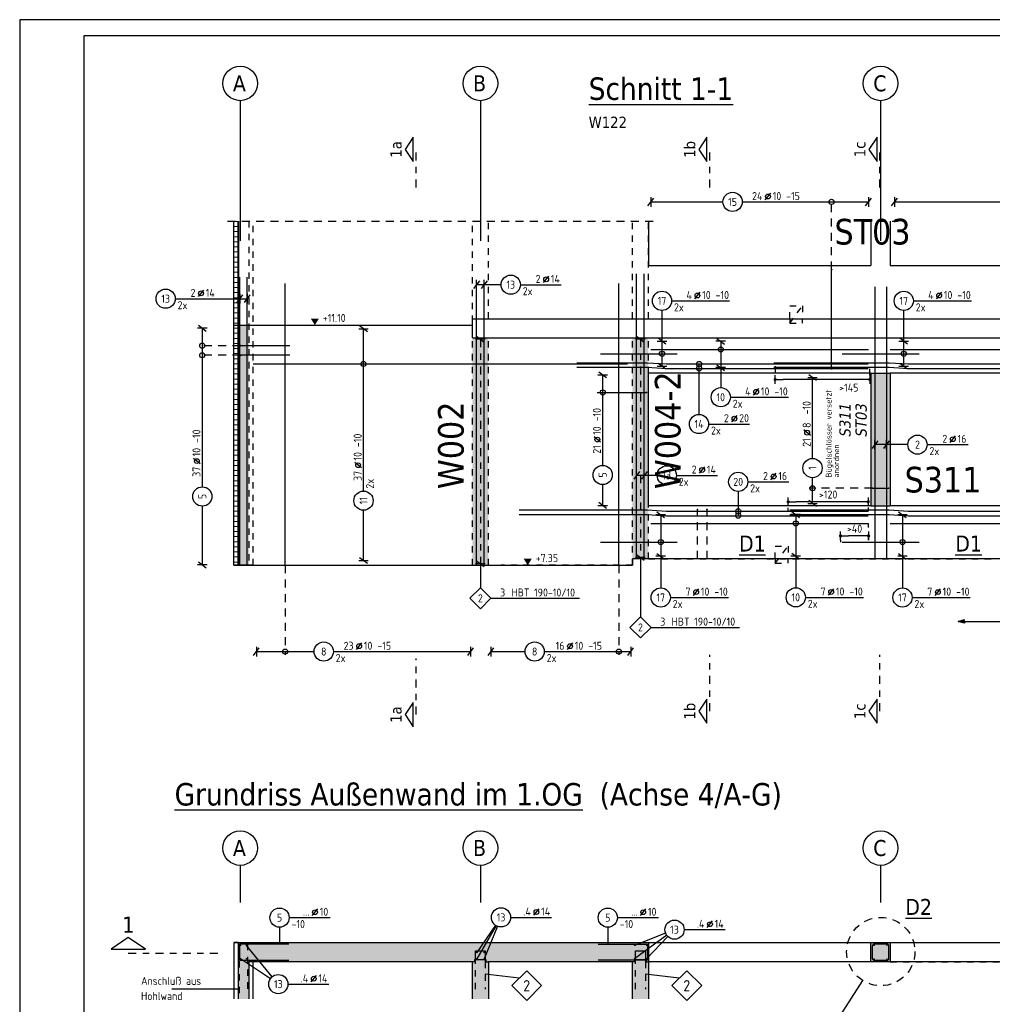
# Model space of a CAD drawing. Extents: x 40 to 135.7, y -30.7 to 14.6.
# Drawn here: x 39.96 to 55.17, y -4.72 to 10.69 of the extents above; entities that cross this region are included whole.
import ezdxf
from ezdxf.enums import TextEntityAlignment as Align

# ---------------------------------------------------------------- set-up
doc = ezdxf.new("R2010")
doc.units = 0
doc.header["$LTSCALE"] = 0.5
for name, pattern in [('AUSGEZOGEN', [1000.01, 1000, 0.01]), ('DASHDOTSMALL', [1.05, 0.5, -0.25, 0.05, -0.25]), ('DOT', [0.175, 0.05, -0.125]), ('HIDDEN', [0.375, 0.25, -0.125]), ('HIDDEN2', [0.187, 0.125, -0.062]), ('HIDDEN4', [0.12, 0.02, -0.1]), ('PUNKT', [0.175, 0.05, -0.125]), ('STRICHPUNKT2', [0.55, 0.25, -0.125, 0.05, -0.125]), ('VERDECKT', [0.375, 0.25, -0.125])]:
    doc.linetypes.add(name, pattern=pattern)
for name, color, linetype in [('ACHSEN', 7, 'Continuous'), ('AFU', 7, 'Continuous'), ('BETON', 7, 'Continuous'), ('Brüstung EG', 7, 'Continuous'), ('DETAIL', 7, 'Continuous'), ('DRUEBER', 7, 'Continuous'), ('EG', 7, 'Continuous'), ('grau_dunkel', 7, 'Continuous'), ('grau_mittel', 7, 'Continuous'), ('HBT', 7, 'Continuous'), ('HILFE', 7, 'Continuous'), ('koten', 7, 'Continuous'), ('MASSE', 7, 'Continuous'), ('OBJEKT', 7, 'Continuous'), ('RAHMEN', 7, 'Continuous'), ('RND', 7, 'Continuous'), ('SCHNITTE', 7, 'Continuous'), ('SFP_Achsen', 7, 'Continuous'), ('TEXT', 7, 'Continuous')]:
    doc.layers.add(name, color=color, linetype=linetype)
doc.layers.add('NOPLOT', color=7, linetype='Continuous', plot=False)
doc.layers.add('zila_01_rb_02_stb-fertig_05_schraff', color=144, linetype='Continuous', lineweight=9)
doc.styles.add('helv', font='tahoma.ttf')
doc.styles.add('txt', font='isocp.shx')
doc.linetypes.add('AFU_50K', pattern='A,0.15,["/",Standard,S=0.2,R=0,X=-0.01,Y=-0.1],0.07,["/",Standard,S=0.2,R=0,X=-0.01,Y=-0.1],0.15', length=0.37)
doc.linetypes.add('AFU_50L', pattern='A,0.75,["/",Standard,S=0.2,R=0,X=-0.01,Y=-0.1],0.07,["/",Standard,S=0.2,R=0,X=-0.01,Y=-0.1],0.75', length=1.57)
doc.linetypes.add('AFU_50S', pattern='A,0,-0.15,["/",Standard,S=0.2,R=0,X=-0.01,Y=-0.1],0,-0.07,["/",Standard,S=0.2,R=0,X=-0.01,Y=-0.1],-0.15', length=0.37)
doc.dimstyles.new('DOT_I', dxfattribs={"dimscale": 0.5, "dimtxt": 0.25, "dimasz": 0.25, "dimexe": 0.1, "dimexo": 0.3, "dimgap": 0.1, "dimtad": 1, "dimdec": 3, "dimzin": 3, "dimtxsty": 'txt', "dimblk": 'DOT', "dimblk1": 'DOT', "dimblk2": 'DOT', "dimsah": 1, "dimcen": 0.1, "dimse1": 1, "dimse2": 1, "dimazin": 0, "dimtfac": 1, "dimtdec": 4, "dimtix": 1, "dimtmove": 2, "dimatfit": 3, "dimfxl": 0, "dimtvp": 1, "dimtolj": 1, "dimtzin": 0, "dimarcsym": 0})

# ---------------------------------------------------------------- blocks, each defined once
blk = doc.blocks.new('OKRD_O')
at = {"color": 0, "linetype": 'ByBlock'}
blk.add_solid([(-0.125, 0.202), (0.125, 0.202), (0, 0)], dxfattribs=at)
at = {"color": 0, "linetype": 'ByBlock', "style": 'txt'}
blk.add_attdef('OKRD', (0.25, 0.1), '', height=0.25, dxfattribs=at)
blk = doc.blocks.new('lei_gre')
at = {"layer": 'RND', "color": 7, "linetype": 'Continuous'}
for p, q in [((-0.09, -0.12), (0.09, 0.12)), ((0, 0.15), (0, -0.15))]:
    blk.add_line(p, q, dxfattribs=at)
blk = doc.blocks.new('RND_LEI')
at = {"layer": 'RND', "color": 7, "linetype": 'Continuous'}
blk.add_line((1.022, 0.066), (1.19, 0.27), dxfattribs=at)
for centre, radius in [((0, 0), 0.3), ((1.106, 0.168), 0.075)]:
    blk.add_circle(centre, radius, dxfattribs=at)
at = {"layer": 'RND', "color": 7, "linetype": 'Continuous', "style": 'txt'}
blk.add_attdef('POSL', text='', height=0.25, dxfattribs=at).set_placement((0, 0), align=Align.MIDDLE)
blk.add_attdef('ANZ', text='', height=0.25, dxfattribs=at).set_placement((0.931, 0.057), align=Align.RIGHT)
for tag, p in [('DUM', (1.253, 0.057)), ('ABSTD', (1.674, 0.057)), ('POSTXT', (0.374, -0.327))]:
    blk.add_attdef(tag, p, '', height=0.25, dxfattribs=at)
blk = doc.blocks.new('SCHN-1')
at = {"layer": 'SCHNITTE', "color": 5, "linetype": 'Continuous'}
blk.add_lwpolyline([(0.54, 0.125), (0, 0.485), (-0.54, 0.125)], close=True, dxfattribs=at)
at = {"layer": 'SCHNITTE', "color": 6, "linetype": 'Continuous', "style": 'helv'}
blk.add_attdef('SCHN-1', text='', height=0.5, dxfattribs=at).set_placement((0, 0.635), align=Align.CENTER)
blk = doc.blocks.new('DOT')
at = {"layer": 'MASSE', "color": 7, "linetype": 'Continuous'}
for p, q in [((0, 0), (-1, 0)), ((0, 0.54), (0, -0.54))]:
    blk.add_line(p, q, dxfattribs=at)
at = {"layer": 'MASSE', "color": 7, "linetype": 'Continuous', "const_width": 0.2}
blk.add_lwpolyline([(-0.1, 0, 1), (0.1, 0, 1)], format="xyb", close=True, dxfattribs=at)
blk = doc.blocks.new('*D31')
at = {"layer": 'DEFPOINTS', "color": 0, "linetype": 'AUSGEZOGEN', "transparency": 16777216}
for p in [(52.773, 2.627), (52.773, 2.627), (53.211, 2.627)]:
    blk.add_point(p, dxfattribs=at)
at = {"layer": 'MASSE', "color": 0, "linetype": 'AUSGEZOGEN', "lineweight": -2, "transparency": 16777216}
blk.add_line((53.086, 2.627), (52.898, 2.627), dxfattribs=at)
at = {"layer": 'MASSE', "color": 0, "linetype": 'AUSGEZOGEN', "lineweight": -2, "transparency": 16777216, "xscale": 0.125, "yscale": 0.125, "zscale": 0.125, "rotation": 180}
blk.add_blockref('DOT', (52.773, 2.627), dxfattribs=at)
at = {"layer": 'MASSE', "color": 0, "linetype": 'AUSGEZOGEN', "lineweight": -2, "transparency": 16777216, "xscale": 0.125, "yscale": 0.125, "zscale": 0.125}
blk.add_blockref('DOT', (53.211, 2.627), dxfattribs=at)
at = {"layer": 'MASSE', "color": 0, "linetype": 'AUSGEZOGEN', "transparency": 16777216, "insert": (52.992, 2.74), "char_height": 0.125, "attachment_point": 5, "style": 'txt'}
blk.add_mtext('\\A1;>40', dxfattribs=at)
blk = doc.blocks.new('HBT_LEI')
at = {"layer": 'HBT', "color": 7, "linetype": 'Continuous'}
blk.add_lwpolyline([(-0.33, 0), (0, 0.33), (0.33, 0), (0, -0.33)], close=True, dxfattribs=at)
at = {"layer": 'HBT', "color": 7, "linetype": 'Continuous', "style": 'txt'}
blk.add_attdef('POSH', text='', height=0.25, dxfattribs=at).set_placement((0, -0.126), align=Align.CENTER)
blk.add_attdef('STKH', text='', height=0.25, dxfattribs=at).set_placement((0.776, 0.055), align=Align.RIGHT)
at = {"layer": 'HBT', "style": 'txt'}
for tag, p in [('ARTH', (0.973, 0.055)), ('TEXTH', (0.415, -0.309))]:
    blk.add_attdef(tag, p, '', height=0.25, dxfattribs=at)
blk = doc.blocks.new('*D39')
at = {"layer": 'DEFPOINTS', "color": 0, "linetype": 'AUSGEZOGEN', "transparency": 16777216}
for p in [(51.955, 3.161), (51.955, 3.161), (53.205, 3.165)]:
    blk.add_point(p, dxfattribs=at)
at = {"layer": 'MASSE', "color": 0, "linetype": 'AUSGEZOGEN', "lineweight": -2, "transparency": 16777216}
blk.add_line((53.08, 3.161), (52.08, 3.161), dxfattribs=at)
at = {"layer": 'MASSE', "color": 0, "linetype": 'AUSGEZOGEN', "lineweight": -2, "transparency": 16777216, "xscale": 0.125, "yscale": 0.125, "zscale": 0.125, "rotation": 180}
blk.add_blockref('DOT', (51.955, 3.161), dxfattribs=at)
at = {"layer": 'MASSE', "color": 0, "linetype": 'AUSGEZOGEN', "lineweight": -2, "transparency": 16777216, "xscale": 0.125, "yscale": 0.125, "zscale": 0.125}
blk.add_blockref('DOT', (53.205, 3.161), dxfattribs=at)
at = {"layer": 'MASSE', "color": 0, "linetype": 'AUSGEZOGEN', "transparency": 16777216, "insert": (52.58, 3.274), "char_height": 0.125, "attachment_point": 5, "style": 'txt'}
blk.add_mtext('\\A1;>120', dxfattribs=at)
blk = doc.blocks.new('*D41')
at = {"layer": 'DEFPOINTS', "color": 0, "linetype": 'AUSGEZOGEN', "transparency": 16777216}
for p in [(51.751, 5.07), (51.751, 5.07), (53.232, 5.07)]:
    blk.add_point(p, dxfattribs=at)
at = {"layer": 'MASSE', "color": 0, "linetype": 'AUSGEZOGEN', "lineweight": -2, "transparency": 16777216}
blk.add_line((53.107, 5.07), (51.876, 5.07), dxfattribs=at)
at = {"layer": 'MASSE', "color": 0, "linetype": 'AUSGEZOGEN', "lineweight": -2, "transparency": 16777216, "xscale": 0.125, "yscale": 0.125, "zscale": 0.125, "rotation": 180}
blk.add_blockref('DOT', (51.751, 5.07), dxfattribs=at)
at = {"layer": 'MASSE', "color": 0, "linetype": 'AUSGEZOGEN', "lineweight": -2, "transparency": 16777216, "xscale": 0.125, "yscale": 0.125, "zscale": 0.125}
blk.add_blockref('DOT', (53.232, 5.07), dxfattribs=at)
at = {"layer": 'MASSE', "color": 0, "linetype": 'AUSGEZOGEN', "transparency": 16777216, "insert": (52.902, 4.944), "char_height": 0.125, "attachment_point": 5, "style": 'txt'}
blk.add_mtext('\\A1;>145', dxfattribs=at)
blk = doc.blocks.new('SCHN-2')
at = {"layer": 'SCHNITTE', "color": 6, "linetype": 'Continuous'}
blk.add_lwpolyline([(0.378, 0.088), (0, 0.34), (-0.378, 0.088)], close=True, dxfattribs=at)
at = {"layer": 'SCHNITTE', "color": 1, "linetype": 'DASHDOTSMALL', "style": 'helv'}
blk.add_attdef('SCHN-2', text='', height=0.35, dxfattribs=at).set_placement((0, 0.45), align=Align.CENTER)
blk = doc.blocks.new('Pfeillinie')
at = {"layer": 'TEXT', "linetype": 'Continuous'}
blk.add_hatch(color=7, dxfattribs=at).paths.add_polyline_path([(0, 0), (-0.8, 0.2), (-0.8, 0), (-0.8, -0.2)])
at = {"layer": 'TEXT', "color": 7, "linetype": 'Continuous'}
for p, q in [((-0.8, 0), (-0.8, 0.2)), ((-0.8, 0.2), (0, 0)), ((-0.8, 0), (-0.8, -0.2)), ((-0.8, -0.2), (0, 0))]:
    blk.add_line(p, q, dxfattribs=at)
blk = doc.blocks.new('A1-35-0')
at = {"layer": 'RAHMEN'}
for p, q in [((118.9, 59.4), (0, 59.4)), ((0, 59.4), (0, 0))]:
    blk.add_line(p, q, dxfattribs=at)
at = {"layer": 'RAHMEN', "color": 5}
for p, q in [((118.4, 58.9), (2, 58.9)), ((2, 58.9), (2, 0.5))]:
    blk.add_line(p, q, dxfattribs=at)

msp = doc.modelspace()

# ---------------------------------------------------------------- hatches: boundary and pattern name
at = {"layer": 'EG', "linetype": 'AUSGEZOGEN'}
h = msp.add_hatch(dxfattribs=at)
h.set_pattern_fill('DOTS', scale=0.8, double=1)
h.set_pattern_definition([(0, (-35.286567, 336.182984), (0.025, 0.05), [0, -0.05])])
h.paths.add_polyline_path([(53.5484, -4.0236), (53.5484, -3.7236), (53.2484, -3.7236), (53.2484, -4.0236)])
h.paths.add_polyline_path([(60.7484, -3.7236), (60.7484, -4.0236), (61.0484, -4.0236), (61.0484, -3.7236)])
h.paths.add_polyline_path([(68.5484, -4.0236), (68.5484, -3.7236), (68.2484, -3.7236), (68.2484, -4.0236)])
h.paths.add_polyline_path([(43.3734, -4.6035), (43.5334, -4.6035), (43.5334, -4.0236), (47.0234, -4.0236), (47.0234, -4.6035), (47.2734, -4.6035), (47.2734, -4.0236), (49.5234, -4.0236), (49.5234, -4.6035), (49.7734, -4.6035), (49.7734, -3.7236), (43.3734, -3.7236)])
h.paths.add_polyline_path([(81.9984, -4.6035), (82.2984, -4.6035), (82.2984, -3.7236), (75.7734, -3.7236), (75.7734, -4.6035), (76.0234, -4.6035), (76.0234, -4.0236), (78.2734, -4.0236), (78.2734, -4.6035), (78.5234, -4.6035), (78.5234, -4.0236), (81.9984, -4.0236)])
at = {"layer": 'grau_dunkel'}
msp.add_hatch(color=21, dxfattribs=at).paths.add_polyline_path([(53.2484, 3.0994), (53.5484, 3.0994), (53.5484, 5.1694), (53.2484, 5.1694)])
at = {"layer": 'grau_mittel'}
msp.add_hatch(color=61, dxfattribs=at).paths.add_polyline_path([(43.5334, 5.9194), (43.3734, 5.9194), (43.3734, 2.1694), (43.5334, 2.1694)])
at = {"layer": 'zila_01_rb_02_stb-fertig_05_schraff', "linetype": 'AUSGEZOGEN'}
h = msp.add_hatch(dxfattribs=at)
h.set_pattern_fill('ANSI37', color=102, scale=0.025, angle=-45)
h.set_pattern_definition([(0, (15.498175, 421.63729), (2e-17, 0.079375), []), (90, (15.498175, 421.63729), (-0.079375, 3e-17), [])])
h.paths.add_polyline_path([(43.3734, 7.5439), (43.2984, 7.5439), (43.2984, 2.1694), (43.3734, 2.1694)])

# ---------------------------------------------------------------- linework, layer by layer
at = {"layer": 'ACHSEN', "color": 140, "linetype": 'AUSGEZOGEN'}
for p, q in [((43.3984, 9.4248), (43.3984, 7.238)), ((47.1484, 9.4248), (47.1484, 7.238)), ((53.3984, 9.4248), (53.3984, 7.238)), ((43.3984, -2.5174), (43.3984, -3.0993)), ((47.1484, -2.5174), (47.1484, -3.0993)), ((53.3984, -2.5174), (53.3984, -3.0993))]:
    msp.add_line(p, q, dxfattribs=at)
at = {"layer": 'AFU', "color": 8, "linetype": 'AFU_50L'}
for p, q in [((47.0234, 6.0194), (78.5234, 6.0194)), ((43.2984, 5.9194), (47.0234, 5.9194)), ((47.0234, 5.7194), (78.5234, 5.7194)), ((43.2984, 2.1694), (49.5234, 2.1694)), ((76.0234, 2.2694), (49.5234, 2.2694)), ((49.5234, 2.2694), (49.5234, 2.1694))]:
    msp.add_line(p, q, dxfattribs=at)
at = {"layer": 'AFU', "color": 8, "linetype": 'AFU_50K'}
for p, q in [((47.0234, 5.7194), (47.0234, 6.0194)), ((53.2484, 5.1694), (53.5484, 5.1694)), ((53.2484, 3.0994), (53.5484, 3.0994))]:
    msp.add_line(p, q, dxfattribs=at)
at = {"layer": 'AFU', "color": 8, "linetype": 'AFU_50S'}
msp.add_line((43.5984, 2.1694), (43.2984, 2.1694), dxfattribs=at)
at = {"layer": 'BETON', "color": 6, "linetype": 'AUSGEZOGEN'}
for p, q in [((43.2984, 2.1694), (43.2984, 7.5439)), ((49.7734, 7.5439), (49.7734, 6.8494)), ((53.2484, 7.5439), (53.2484, 6.8494)), ((53.5484, 7.5439), (53.5484, 6.8494)), ((49.7734, 6.8494), (53.2484, 6.8494)), ((53.5484, 6.8494), (60.7484, 6.8494)), ((49.7734, 3.0994), (49.7734, 5.1694)), ((53.2484, 5.1694), (49.7734, 5.1694)), ((53.2484, 5.1694), (53.2484, 3.0994)), ((53.5484, 5.1694), (53.5484, 3.0994)), ((60.7484, 5.1694), (53.5484, 5.1694)), ((53.2484, 3.0994), (49.7734, 3.0994)), ((60.7484, 3.0994), (53.5484, 3.0994))]:
    msp.add_line(p, q, dxfattribs=at)
at = {"layer": 'BETON', "color": 6, "linetype": 'AUSGEZOGEN', "lineweight": -2}
for points in [[(43.2984, -3.7236), (49.7734, -3.7236), (49.7734, -4.6035)], [(43.3734, -3.7236), (43.2984, -3.7236), (43.2984, -4.6035)], [(43.3734, -4.6035), (43.3734, -3.7236)], [(47.0234, -4.6035), (47.0234, -4.0236), (43.5334, -4.0236), (43.5334, -4.6035)], [(43.5984, -4.6035), (43.5984, -4.0236)], [(49.5234, -4.6035), (49.5234, -4.0236), (47.2734, -4.0236), (47.2734, -4.6035)]]:
    msp.add_lwpolyline(points, dxfattribs=at)
msp.add_lwpolyline([(53.2484, -3.7236), (53.5484, -3.7236), (53.5484, -4.0236), (53.2484, -4.0236)], close=True, dxfattribs=at)
at = {"layer": 'Brüstung EG', "color": 102, "linetype": 'DOT'}
for p, q in [((49.7734, -3.7236), (53.2484, -3.7236)), ((53.5484, -3.7236), (60.7484, -3.7236)), ((53.2484, -4.0236), (49.7734, -4.0236)), ((53.5484, -4.0236), (60.7484, -4.0236))]:
    msp.add_line(p, q, dxfattribs=at)
at = {"layer": 'DETAIL', "color": 102, "linetype": 'VERDECKT'}
msp.add_circle((53.4018, -3.8643), 0.5334, dxfattribs=at)
at = {"layer": 'DRUEBER', "color": 7, "linetype": 'PUNKT'}
for p, q in [((43.5334, 7.5439), (43.5334, 2.1694)), ((43.5984, 2.1694), (43.5984, 7.5439)), ((47.0234, 2.1694), (47.0234, 7.5439)), ((47.2734, 6.0194), (47.2734, 7.5439)), ((49.5234, 6.0194), (49.5234, 7.5439)), ((49.7734, 6.0194), (49.7734, 7.5439)), ((47.2734, 2.1694), (47.2734, 5.7194)), ((49.5234, 2.1694), (49.5234, 5.7194)), ((49.7734, 5.1694), (49.7734, 5.7194)), ((49.7734, 2.2694), (49.7734, 3.0994)), ((49.7734, 2.2694), (51.4234, 2.2694)), ((51.6234, 2.2694), (55.1734, 2.2694))]:
    msp.add_line(p, q, dxfattribs=at)
at = {"layer": 'DRUEBER', "color": 7, "linetype": 'DOT'}
for p, q in [((51.9784, 6.0194), (51.9784, 6.2194)), ((51.9784, 6.2194), (52.1784, 6.2194)), ((51.9784, 5.9494), (52.1784, 6.2194)), ((52.1784, 6.2194), (52.1784, 6.0194)), ((51.9784, 6.0194), (51.9784, 5.9494)), ((52.1784, 5.9494), (52.1784, 6.0194)), ((51.9784, 5.9494), (52.1784, 5.9494)), ((51.7534, 2.2694), (51.7534, 2.4694)), ((51.7534, 2.4694), (51.9534, 2.4694)), ((51.7534, 2.1994), (51.9534, 2.4694)), ((51.9534, 2.4694), (51.9534, 2.2694)), ((49.5234, 2.1694), (47.4734, 2.1694)), ((51.7534, 2.2694), (51.7534, 2.1994)), ((51.7534, 2.1994), (51.9534, 2.1994)), ((51.9534, 2.1994), (51.9534, 2.2694))]:
    msp.add_line(p, q, dxfattribs=at)
at = {"layer": 'DRUEBER', "color": 7, "linetype": 'PUNKT', "lineweight": -2}
for points in [[(43.3734, -3.7236), (43.2984, -3.7236), (43.2984, -4.6035)], [(43.3734, -3.7236), (49.7734, -3.7236), (49.7734, -4.6035)], [(43.3734, -4.6035), (43.3734, -3.7236)], [(47.0234, -4.6035), (47.0234, -4.0236), (43.5334, -4.0236), (43.5334, -4.6035)], [(43.5984, -4.6035), (43.5984, -4.0236)], [(49.5234, -4.6035), (49.5234, -4.0236), (47.2734, -4.0236), (47.2734, -4.6035)]]:
    msp.add_lwpolyline(points, dxfattribs=at)
msp.add_lwpolyline([(53.2484, -3.7236), (53.5484, -3.7236), (53.5484, -4.0236), (53.2484, -4.0236)], close=True, dxfattribs=at)
at = {"layer": 'grau_mittel', "color": 61, "linetype": 'AUSGEZOGEN'}
for points in [[(47.2734, 5.7194), (47.0234, 5.7194), (47.2734, 2.1694), (47.0234, 2.1694)], [(49.7734, 2.2694), (49.5234, 2.2694), (49.7734, 5.7194), (49.5234, 5.7194)], [(49.7734, -3.7236), (43.3734, -3.7236), (49.7734, -4.0236), (43.3734, -4.0236)], [(53.2484, -3.7236), (53.5484, -3.7236), (53.2484, -4.0236), (53.5484, -4.0236)]]:
    msp.add_solid(points, dxfattribs=at)
at = {"layer": 'HBT', "color": 6, "linetype": 'STRICHPUNKT2'}
for p, q in [((49.6484, 5.7009), (49.6484, 2.2915)), ((47.1484, 5.7005), (47.1484, 2.1925))]:
    msp.add_line(p, q, dxfattribs=at)
at = {"layer": 'HBT', "color": 7, "linetype": 'AUSGEZOGEN'}
for p, q in [((47.1484, 2.1925), (47.1484, 1.8039)), ((49.6484, 2.2915), (49.6484, 1.3484)), ((47.3134, 1.6539), (48.6951, 1.6539)), ((49.8134, 1.1984), (51.1951, 1.1984))]:
    msp.add_line(p, q, dxfattribs=at)
at = {"layer": 'HBT', "color": 102, "linetype": 'AUSGEZOGEN'}
for p, q in [((47.0554, -4.0236), (47.0234, -4.0236)), ((47.2414, -4.0236), (47.2734, -4.0236)), ((49.5554, -4.0236), (49.5234, -4.0236)), ((49.7414, -4.0236), (49.7734, -4.0236))]:
    msp.add_line(p, q, dxfattribs=at)
for points in [[(47.2414, -4.0236), (47.2414, -3.9936), (47.0554, -3.9936), (47.0554, -4.0236)], [(49.7414, -4.0236), (49.7414, -3.9936), (49.5554, -3.9936), (49.5554, -4.0236)]]:
    msp.add_lwpolyline(points, dxfattribs=at)
at = {"layer": 'HBT', "color": 1, "linetype": 'AUSGEZOGEN'}
for points in [[(47.0714, -3.9936), (47.0714, -3.8536), (47.2254, -3.8536), (47.2254, -3.9936)], [(49.5714, -3.9936), (49.5714, -3.8536), (49.7254, -3.8536), (49.7254, -3.9936)]]:
    msp.add_lwpolyline(points, dxfattribs=at)
at = {"layer": 'HBT', "color": 1, "linetype": 'HIDDEN2'}
for points in [[(47.0714, -4.4536), (47.0714, -4.0236), (47.0714, -3.9936)], [(47.2254, -3.9936), (47.2254, -4.0236), (47.2254, -4.4536)], [(49.5714, -4.4536), (49.5714, -4.0236), (49.5714, -3.9936)], [(49.7254, -3.9936), (49.7254, -4.0236), (49.7254, -4.4536)]]:
    msp.add_lwpolyline(points, dxfattribs=at)
at = {"layer": 'HBT', "color": 1, "linetype": 'Continuous'}
for points in [[(47.6386, -4.3964), (47.8719, -4.1631), (48.1053, -4.3964), (47.8719, -4.6298)], [(50.1386, -4.3964), (50.3719, -4.1631), (50.6053, -4.3964), (50.3719, -4.6298)]]:
    msp.add_lwpolyline(points, close=True, dxfattribs=at)
at = {"layer": 'HILFE', "color": 102, "linetype": 'HIDDEN'}
for p, q in [((43.1984, 7.5439), (49.8734, 7.5439)), ((53.1311, 7.5439), (53.6674, 7.5439))]:
    msp.add_line(p, q, dxfattribs=at)
at = {"layer": 'HILFE', "color": 102, "linetype": 'AUSGEZOGEN'}
for p, q in [((47.7552, -4.2798), (47.2254, -4.2151)), ((50.2552, -4.2798), (49.7254, -4.2151)), ((42.3295, -4.445), (43.3872, -4.445))]:
    msp.add_line(p, q, dxfattribs=at)
at = {"layer": 'MASSE', "color": 7, "linetype": 'HIDDEN4'}
for p, q in [((51.7506, 5.2805), (51.7506, 5.1376)), ((53.2322, 5.1376), (53.2322, 5.2546)), ((51.955, 3.0012), (51.955, 3.0636)), ((53.205, 3.0694), (53.205, 3.0124)), ((53.2109, 2.56), (53.2109, 2.8224)), ((52.7734, 2.56), (52.7734, 2.531))]:
    msp.add_line(p, q, dxfattribs=at)
at = {"layer": 'OBJEKT', "color": 7, "linetype": 'AUSGEZOGEN'}
for p, q in [((43.3734, 7.5439), (43.3734, 2.1694)), ((49.7734, -3.7236), (53.2484, -3.7236)), ((53.5484, -3.7236), (60.7484, -3.7236)), ((53.2484, -4.0236), (49.7734, -4.0236)), ((60.7484, -4.0236), (53.5484, -4.0236))]:
    msp.add_line(p, q, dxfattribs=at)
at = {"layer": 'RND', "color": 102, "linetype": 'VERDECKT'}
for p, q in [((52.6337, 6.7857), (52.6337, 7.8942)), ((43.4053, 5.5984), (42.7562, 5.5984)), ((43.4053, 5.4484), (42.7562, 5.4484)), ((53.2734, 3.372), (52.2851, 3.372)), ((44.0987, 2.1694), (44.0987, 0.7711)), ((49.3118, 2.1694), (49.3118, 0.7711))]:
    msp.add_line(p, q, dxfattribs=at)
at = {"layer": 'RND', "color": 7, "linetype": 'AUSGEZOGEN'}
for p, q in [((49.8099, 7.8442), (50.9372, 7.8442)), ((51.2372, 7.8442), (53.2088, 7.8442)), ((53.6147, 7.8442), (55.805, 7.8442)), ((47.7728, 6.5507), (48.4128, 6.5507)), ((42.3835, 6.3319), (43.0235, 6.3319)), ((50.135, 6.2988), (51.0413, 6.2988)), ((53.91, 6.2988), (54.8163, 6.2988)), ((49.985, 5.6684), (49.985, 6.1488)), ((53.76, 5.6684), (53.76, 6.1488)), ((42.8062, 5.8722), (42.8062, 3.393)), ((45.3234, 3.3284), (45.3234, 5.8622)), ((49.985, 5.276), (49.985, 5.6684)), ((50.9022, 5.6673), (50.9022, 5.2568)), ((53.76, 5.276), (53.76, 5.6684)), ((50.9022, 5.2568), (50.9022, 4.9434)), ((49.0588, 3.7294), (49.0588, 5.1414)), ((52.3351, 3.8371), (52.3351, 5.0993)), ((51.0522, 4.7934), (51.9584, 4.7934)), ((50.713, 4.3747), (51.353, 4.3747)), ((54.124, 4.053), (54.764, 4.053)), ((50.2092, 3.5736), (50.8492, 3.5736)), ((49.0588, 3.1021), (49.0588, 3.4294)), ((51.3245, 3.4721), (51.9645, 3.4721)), ((52.3351, 3.1333), (52.3351, 3.5371)), ((42.8062, 3.093), (42.8062, 2.1762)), ((45.3234, 2.2419), (45.3234, 3.0284)), ((49.9651, 2.9591), (49.9651, 2.3092)), ((52.0737, 2.9621), (52.0737, 2.3132)), ((53.7401, 2.9591), (53.7401, 2.3092)), ((52.0737, 2.3132), (52.0737, 1.8182)), ((49.9651, 2.3092), (49.9651, 1.8159)), ((53.7401, 2.3092), (53.7401, 1.8159)), ((50.1151, 1.6659), (51.0213, 1.6659)), ((52.2237, 1.6682), (53.1299, 1.6682)), ((53.8901, 1.6659), (54.7963, 1.6659)), ((43.6515, 0.8211), (44.5526, 0.8211)), ((44.8526, 0.8211), (46.9966, 0.8211)), ((47.3136, 0.8211), (47.8462, 0.8211)), ((48.1462, 0.8211), (49.4963, 0.8211)), ((44.1629, -3.3337), (44.8029, -3.3337)), ((47.6212, -3.3301), (48.2612, -3.3301)), ((49.2886, -3.3337), (49.9286, -3.3337)), ((50.3305, -3.5215), (50.9705, -3.5215)), ((44.1434, -4.372), (44.7834, -4.372)), ((53.1158, -4.3146), (51.9249, -6.1655))]:
    msp.add_line(p, q, dxfattribs=at)
at = {"layer": 'RND', "color": 102, "linetype": 'AUSGEZOGEN'}
for p, q in [((47.4728, 6.5507), (47.0883, 6.5507)), ((42.3835, 6.3319), (43.5081, 6.3319)), ((50.563, 4.5247), (50.563, 5.313)), ((53.824, 4.053), (53.3084, 4.053)), ((49.9092, 3.5736), (49.5883, 3.5736)), ((51.1745, 3.3221), (51.1745, 2.9424)), ((44.0129, -3.4837), (44.0129, -3.7486)), ((47.3856, -3.4533), (47.0908, -3.8777)), ((47.395, -3.4593), (47.0908, -3.9757)), ((47.4144, -3.469), (47.2074, -3.9757)), ((49.1386, -3.4837), (49.1386, -3.7486)), ((50.0409, -3.5764), (49.5572, -3.7668)), ((50.0593, -3.6098), (49.5572, -3.9757)), ((50.0767, -3.6298), (49.745, -3.9757)), ((43.898, -4.2562), (43.495, -3.7668)), ((43.8689, -4.2884), (43.4035, -3.9757))]:
    msp.add_line(p, q, dxfattribs=at)
at = {"layer": 'RND', "color": 7, "linetype": 'AUSGEZOGEN'}
for points, const_width in [([(52.6267, 6.7857, 1), (52.6407, 6.7857, 1)], 0.014), ([(43.4053, 5.5914, 1), (43.4053, 5.6054, 1)], 0.014), ([(43.4053, 5.4414, 1), (43.4053, 5.4554, 1)], 0.014), ([(52.6267, 5.2357, 1), (52.6407, 5.2357, 1)], 0.014), ([(49.7415, 4.8757, 1), (49.7415, 4.8617, 1)], 0.014), ([(53.2671, 3.372, 1), (53.2796, 3.372, 1)], 0.0125), ([(53.5171, 3.372, 1), (53.5296, 3.372, 1)], 0.0125), ([(50.5306, 3.0394, 1), (50.5446, 3.0394, 1)], 0.014), ([(50.6806, 3.0394, 1), (50.6946, 3.0394, 1)], 0.014), ([(43.3972, -3.7668, 1), (43.4097, -3.7668, 1)], 0.0125), ([(43.4887, -3.7668, 1), (43.5012, -3.7668, 1)], 0.0125), ([(49.5509, -3.7668, 1), (49.5634, -3.7668, 1)], 0.0125), ([(49.7387, -3.7668, 1), (49.7512, -3.7668, 1)], 0.0125), ([(53.2925, -3.7651, 1), (53.305, -3.7651, 1)], 0.0125), ([(53.2947, -3.7651, 1), (53.3027, -3.7651, 1)], 0.008), ([(53.4917, -3.7651, 1), (53.5042, -3.7651, 1)], 0.0125), ([(53.502, -3.7651, -1), (53.494, -3.7651, -1)], 0.008), ([(43.3972, -3.9757, 1), (43.4097, -3.9757, 1)], 0.0125), ([(43.4887, -3.9757, 1), (43.5012, -3.9757, 1)], 0.0125), ([(47.0846, -3.8777, 1), (47.0971, -3.8777, 1)], 0.0125), ([(47.0846, -3.9757, 1), (47.0971, -3.9757, 1)], 0.0125), ([(47.2012, -3.8777, 1), (47.2137, -3.8777, 1)], 0.0125), ([(47.2012, -3.9757, 1), (47.2137, -3.9757, 1)], 0.0125), ([(49.5509, -3.9757, 1), (49.5634, -3.9757, 1)], 0.0125), ([(49.7387, -3.9757, 1), (49.7512, -3.9757, 1)], 0.0125), ([(53.2925, -3.982, 1), (53.305, -3.982, 1)], 0.0125), ([(53.2947, -3.982, -1), (53.3027, -3.982, -1)], 0.008), ([(53.4917, -3.982, 1), (53.5042, -3.982, 1)], 0.0125), ([(53.502, -3.982, 1), (53.494, -3.982, 1)], 0.008)]:
    msp.add_lwpolyline(points, format="xyb", close=True, dxfattribs=dict(at, const_width=const_width))
at = {"layer": 'RND', "color": 1, "linetype": 'AUSGEZOGEN'}
for points in [[(52.6337, 5.2357), (52.6337, 6.7857)], [(43.3937, 2.1694), (43.3937, 6.6694)], [(43.5081, 2.1694), (43.5081, 6.6694)], [(49.5883, 2.2694), (49.5883, 6.7194)], [(49.7077, 2.2694), (49.7077, 6.7194)], [(44.0987, 2.1694), (44.0987, 6.5694)], [(47.0883, 2.1694), (47.0883, 6.6194)], [(47.2077, 2.1694), (47.2077, 6.6194)], [(49.3118, 2.1694), (49.3118, 6.5694)], [(53.3084, 6.5194), (53.3084, 2.2694)], [(53.4884, 6.5194), (53.4884, 2.2694)], [(44.1753, 5.5984), (43.4053, 5.5984)], [(44.1753, 5.4484), (43.4053, 5.4484)], [(49.0234, 5.4716), (50.2234, 5.4716)], [(49.8109, 5.5389), (53.2109, 5.5389)], [(52.7984, 5.4716), (53.9984, 5.4716)], [(52.7984, 5.4716), (53.9984, 5.4716)], [(53.5484, 5.5373), (60.7484, 5.5373)], [(43.5984, 5.3139), (49.4484, 5.3139)], [(48.655, 5.333), (49.755, 5.333), (50.055, 5.313), (53.205, 5.313)], [(48.655, 5.263), (49.755, 5.263), (50.055, 5.243), (53.205, 5.243)], [(51.73, 5.333), (53.53, 5.333), (53.83, 5.313), (60.73, 5.313)], [(51.73, 5.263), (53.53, 5.263), (53.83, 5.243), (60.73, 5.243)], [(48.9715, 4.8687), (49.7415, 4.8687)], [(53.2734, 3.372), (53.5234, 3.372)], [(47.755, 3.0324), (49.755, 3.0324), (50.055, 3.0124), (53.205, 3.0124)], [(47.755, 2.9624), (49.755, 2.9624), (50.055, 2.9424), (53.205, 2.9424)], [(51.98, 3.0324), (53.53, 3.0324), (53.83, 3.0124), (60.73, 3.0124)], [(51.98, 2.9624), (53.53, 2.9624), (53.83, 2.9424), (60.73, 2.9424)], [(49.8109, 2.8224), (53.2109, 2.8224)], [(53.5484, 2.8224), (60.7484, 2.8224)], [(49.0234, 2.531), (50.2234, 2.531)], [(52.7984, 2.531), (53.9984, 2.531)], [(44.1589, -3.7486), (43.3889, -3.7486), (43.3889, -3.9986), (44.1589, -3.9986)], [(48.9878, -3.7486), (49.7578, -3.7486), (49.7578, -3.9986), (48.9878, -3.9986)]]:
    msp.add_lwpolyline(points, dxfattribs=at)
at = {"layer": 'RND', "color": 1, "linetype": 'HIDDEN'}
for points in [[(50.5376, 2.2694), (50.5376, 3.0394)], [(50.6876, 2.2694), (50.6876, 3.0394)]]:
    msp.add_lwpolyline(points, dxfattribs=at)
at = {"layer": 'RND', "color": 102, "linetype": 'AUSGEZOGEN'}
msp.add_lwpolyline([(54.6085, 1.2901), (59.2273, 1.2901)], dxfattribs=at)
at = {"layer": 'RND', "color": 1, "linetype": 'HIDDEN2'}
msp.add_lwpolyline([(43.3872, -4.5145), (43.3872, -3.7438), (43.5114, -3.7438), (43.5114, -4.5138)], dxfattribs=at)
at = {"layer": 'RND', "color": 1, "linetype": 'AUSGEZOGEN'}
msp.add_lwpolyline([(53.2984, -3.9986), (53.4984, -3.9986, 0.4142136), (53.5284, -3.9686), (53.5284, -3.7786, 0.4142136), (53.4984, -3.7486), (53.2984, -3.7486, 0.4142136), (53.2684, -3.7786), (53.2684, -3.9686, 0.4142136)], format="xyb", close=True, dxfattribs=at)
at = {"layer": 'RND', "color": 7, "linetype": 'AUSGEZOGEN'}
for centre in [(52.6337, 7.8442), (42.8062, 5.5984), (50.9022, 5.5389), (42.8062, 5.4484), (49.985, 5.4716), (53.76, 5.4716), (45.3234, 5.3139), (50.563, 5.313), (50.563, 5.243), (49.0588, 4.8687), (52.3351, 3.372), (51.1745, 3.0124), (51.1745, 2.9424), (52.0737, 2.8224), (49.9651, 2.531), (53.7401, 2.531), (44.0987, 0.8211), (49.3118, 0.8211)]:
    msp.add_circle(centre, 0.04, dxfattribs=at)
at = {"layer": 'SCHNITTE', "color": 6, "linetype": 'STRICHPUNKT2'}
for p, q in [((46.1434, 8.0678), (46.1434, 8.664)), ((50.7298, 8.0678), (50.7298, 8.664)), ((53.3871, 8.0678), (53.3871, 8.664)), ((46.1434, -0.1636), (46.1434, 0.7156)), ((50.7298, -0.1102), (50.7298, 0.769)), ((53.3871, -0.1102), (53.3871, 0.769))]:
    msp.add_line(p, q, dxfattribs=at)
at = {"layer": 'SCHNITTE', "color": 5, "linetype": 'STRICHPUNKT2'}
msp.add_line((41.6508, -3.8868), (43.1268, -3.8868), dxfattribs=at)
at = {"layer": 'SFP_Achsen', "color": 7, "linetype": 'AUSGEZOGEN'}
for centre in [(43.3984, 9.6953), (47.1484, 9.6953), (53.3984, 9.6953), (43.3984, -2.247), (47.1484, -2.247), (53.3984, -2.247)]:
    msp.add_circle(centre, 0.2705, dxfattribs=at)

# ---------------------------------------------------------------- block references
at = {"layer": 'HBT', "color": 6, "linetype": 'STRICHPUNKT2', "xscale": 0.5, "yscale": 0.5, "zscale": 0.5, "rotation": 269.9999999999991}
for p in [(47.1484, 5.7005), (49.6484, 5.7009), (49.6484, 2.2915), (47.1484, 2.1925)]:
    msp.add_blockref('lei_gre', p, dxfattribs=at)
at = {"layer": 'HBT', "color": 7, "linetype": 'AUSGEZOGEN', "xscale": 0.5, "yscale": 0.5, "zscale": 0.5}
for p in [(47.1484, 1.6539), (49.6484, 1.1984)]:
    msp.add_blockref('HBT_LEI', p, dxfattribs=at).add_auto_attribs({'POSH': '2', 'STKH': '3', 'ARTH': 'HBT 190-10/10'})
at = {"layer": 'koten', "color": 7, "linetype": 'AUSGEZOGEN', "xscale": 0.5, "yscale": 0.5, "zscale": 0.5}
for p, values in [((44.5638, 5.9194), {'OKRD': '+11.10'}), ((47.8881, 2.1694), {'OKRD': '+7.35'})]:
    msp.add_blockref('OKRD_O', p, dxfattribs=at).add_auto_attribs(values)
at = {"layer": 'RAHMEN', "color": 7, "linetype": 'AUSGEZOGEN', "xscale": 0.5, "yscale": 0.5, "zscale": 0.5}
msp.add_blockref('A1-35-0', (39.9553, -19.0109), dxfattribs=at)
at = {"layer": 'RND', "color": 7, "linetype": 'AUSGEZOGEN', "xscale": 0.5, "yscale": 0.5, "zscale": 0.5}
for p in [(49.8099, 7.8442), (53.2088, 7.8442), (53.6147, 7.8442), (43.6515, 0.8211), (46.9966, 0.8211), (47.3136, 0.8211), (49.4963, 0.8211)]:
    msp.add_blockref('lei_gre', p, dxfattribs=at)
for p, values in [((51.0872, 7.8442), {'POSL': '15', 'DUM': '10', 'ANZ': '24', 'ABSTD': '-15'}), ((47.6228, 6.5507), {'POSL': '13', 'DUM': '14', 'ANZ': '2', 'POSTXT': '2x'}), ((42.2335, 6.3319), {'POSL': '13', 'DUM': '14', 'ANZ': '2', 'POSTXT': '2x'}), ((49.985, 6.2988), {'POSL': '17', 'DUM': '10', 'ANZ': '4', 'ABSTD': '-10', 'POSTXT': '2x'}), ((53.76, 6.2988), {'POSL': '17', 'DUM': '10', 'ANZ': '4', 'ABSTD': '-10', 'POSTXT': '2x'}), ((50.9022, 4.7934), {'POSL': '10', 'DUM': '10', 'ANZ': '4', 'ABSTD': '-10', 'POSTXT': '2x'}), ((50.563, 4.3747), {'POSL': '14', 'DUM': '20', 'ANZ': '2', 'POSTXT': '2x'}), ((53.974, 4.053), {'POSL': '2', 'DUM': '16', 'ANZ': '2', 'POSTXT': '2x'}), ((50.0592, 3.5736), {'POSL': '13', 'DUM': '14', 'ANZ': '2', 'POSTXT': '2x'}), ((51.1745, 3.4721), {'POSL': '20', 'DUM': '16', 'ANZ': '2', 'POSTXT': '2x'}), ((49.9651, 1.6659), {'POSL': '17', 'DUM': '10', 'ANZ': '7', 'ABSTD': '-10', 'POSTXT': '2x'}), ((52.0737, 1.6682), {'POSL': '10', 'DUM': '10', 'ANZ': '7', 'ABSTD': '-10', 'POSTXT': '2x'}), ((53.7401, 1.6659), {'POSL': '17', 'DUM': '10', 'ANZ': '7', 'ABSTD': '-10', 'POSTXT': '2x'}), ((44.7026, 0.8211), {'POSL': '8', 'DUM': '10', 'ANZ': '23', 'ABSTD': '-15', 'POSTXT': '2x'}), ((47.9962, 0.8211), {'POSL': '8', 'DUM': '10', 'ANZ': '16', 'ABSTD': '-15', 'POSTXT': '2x'}), ((44.0129, -3.3337), {'POSL': '5', 'DUM': '10', 'ANZ': '...', 'POSTXT': '-10'}), ((47.4712, -3.3301), {'POSL': '13', 'DUM': '14', 'ANZ': '.4'}), ((49.1386, -3.3337), {'POSL': '5', 'DUM': '10', 'ANZ': '...', 'POSTXT': '-10'}), ((50.1805, -3.5215), {'POSL': '13', 'DUM': '14', 'ANZ': '.4'}), ((43.9934, -4.372), {'POSL': '13', 'DUM': '14', 'ANZ': '.4'})]:
    msp.add_blockref('RND_LEI', p, dxfattribs=at).add_auto_attribs(values)
at = {"layer": 'RND', "color": 102, "linetype": 'AUSGEZOGEN', "rotation": 180}
for name, p, xscale, yscale, zscale in [('lei_gre', (47.0883, 6.5507), 0.5, 0.5, 0.5), ('lei_gre', (47.2077, 6.5507), 0.5, 0.5, 0.5), ('lei_gre', (53.3084, 4.053), 0.5, 0.5, 0.5), ('lei_gre', (53.4884, 4.053), 0.5, 0.5, 0.5), ('lei_gre', (49.5883, 3.5736), 0.5, 0.5, 0.5), ('lei_gre', (49.7077, 3.5736), 0.5, 0.5, 0.5), ('Pfeillinie', (54.6085, 1.2901), 0.125, 0.125, 0.125)]:
    msp.add_blockref(name, p, dxfattribs=dict(at, xscale=xscale, yscale=yscale, zscale=zscale))
at = {"layer": 'RND', "color": 102, "linetype": 'AUSGEZOGEN', "xscale": 0.5, "yscale": 0.5, "zscale": 0.5}
for p in [(43.3937, 6.3319), (43.5081, 6.3319)]:
    msp.add_blockref('lei_gre', p, dxfattribs=at)
at = {"layer": 'RND', "color": 7, "linetype": 'AUSGEZOGEN', "xscale": 0.5, "yscale": 0.5, "zscale": 0.5}
for p, rotation in [((42.8062, 5.8722), 270), ((45.3234, 5.8622), 90), ((49.985, 5.6684), 90), ((50.9022, 5.6673), 270), ((53.76, 5.6684), 90), ((49.985, 5.276), 90), ((50.9022, 5.2568), 270), ((53.76, 5.276), 90), ((49.0588, 5.1414), 90), ((52.3351, 5.0993), 90), ((49.0588, 3.1021), 90), ((52.3351, 3.1333), 90), ((49.9651, 2.9591), 270), ((52.0737, 2.9621), 270), ((53.7401, 2.9591), 270), ((49.9651, 2.3092), 270), ((52.0737, 2.3132), 270), ((53.7401, 2.3092), 270), ((42.8062, 2.1762), 270), ((45.3234, 2.2419), 90)]:
    msp.add_blockref('lei_gre', p, dxfattribs=dict(at, rotation=rotation))
at = {"layer": 'RND', "color": 7, "linetype": 'AUSGEZOGEN', "xscale": 0.5, "yscale": 0.5, "zscale": 0.5, "rotation": 90}
for p, values in [((52.3351, 3.6871), {'POSL': '1', 'DUM': '8', 'ANZ': '21', 'ABSTD': '-10'}), ((49.0588, 3.5794), {'POSL': '5', 'DUM': '10', 'ANZ': '21', 'ABSTD': '-10'}), ((42.8062, 3.243), {'POSL': '5', 'DUM': '10', 'ANZ': '37', 'ABSTD': '-10'}), ((45.3234, 3.1784), {'POSL': '11', 'DUM': '10', 'ANZ': '37', 'ABSTD': '-10', 'POSTXT': '2x'})]:
    msp.add_blockref('RND_LEI', p, dxfattribs=at).add_auto_attribs(values)
at = {"layer": 'SCHNITTE', "color": 6, "linetype": 'STRICHPUNKT2', "xscale": 0.5, "yscale": 0.5, "zscale": 0.5, "rotation": 90}
for p, values in [((46.1434, 8.664), {'SCHN-2': '1a'}), ((50.7298, 8.664), {'SCHN-2': '1b'}), ((53.3871, 8.664), {'SCHN-2': '1c'}), ((46.1434, -0.1636), {'SCHN-2': '1a'}), ((50.7298, -0.1102), {'SCHN-2': '1b'}), ((53.3871, -0.1102), {'SCHN-2': '1c'})]:
    msp.add_blockref('SCHN-2', p, dxfattribs=at).add_auto_attribs(values)
at = {"layer": 'SCHNITTE', "color": 5, "linetype": 'STRICHPUNKT2', "xscale": 0.5, "yscale": 0.5, "zscale": 0.5}
msp.add_blockref('SCHN-1', (41.6508, -3.8868), dxfattribs=at).add_auto_attribs({'SCHN-1': '1'})

# ---------------------------------------------------------------- texts
at = {"layer": 'HBT', "color": 1, "linetype": 'Continuous', "style": 'txt'}
for p in [(47.8719, -4.4844), (50.3719, -4.4844)]:
    msp.add_attdef('2', text='?', height=0.175, dxfattribs=at).set_placement(p, align=Align.CENTER)
at = {"layer": 'NOPLOT', "color": 191, "linetype": 'AUSGEZOGEN', "style": 'helv'}
for s, p in [('ST03', (52.6778, 7.1789)), ('S311', (53.7732, 3.3064))]:
    msp.add_text(s, height=0.4, dxfattribs=at).set_placement(p)
for s, p in [('W004-2', (50.2737, 3.3587)), ('W002', (46.8874, 3.3587))]:
    msp.add_text(s, height=0.4, rotation=90, dxfattribs=at).set_placement(p)
at = {"layer": 'SFP_Achsen', "color": 6, "linetype": 'AUSGEZOGEN', "style": 'helv'}
for s, p in [('A', (43.2843, 9.5709)), ('B', (47.0343, 9.5709)), ('C', (53.2843, 9.5709)), ('A', (43.2843, -2.3713)), ('B', (47.0343, -2.3713)), ('C', (53.2843, -2.3713))]:
    msp.add_text(s, height=0.25, dxfattribs=at).set_placement(p)
at = {"layer": 'TEXT', "color": 5, "linetype": 'AUSGEZOGEN', "style": 'helv'}
for s, p in [('%%uSchnitt 1-1', (48.8399, 9.4377)), ('%%UGrundriss Außenwand im 1.OG%%U  (Achse 4/A-G)', (42.3734, -1.5824))]:
    msp.add_text(s, height=0.35, dxfattribs=at).set_placement(p)
at = {"layer": 'TEXT', "color": 1, "linetype": 'AUSGEZOGEN', "style": 'helv'}
msp.add_text('W122', height=0.175, dxfattribs=at).set_placement((48.8399, 9.0002))
at = {"layer": 'TEXT', "color": 102, "linetype": 'AUSGEZOGEN', "style": 'txt'}
for s, p in [('Bügelschlösser versetzt', (52.6325, 3.5391)), ('anordnen', (52.7513, 3.5391))]:
    msp.add_text(s, height=0.09, rotation=90, dxfattribs=at).set_placement(p)
at = {"layer": 'TEXT', "color": 1, "linetype": 'AUSGEZOGEN', "style": 'helv', "oblique": 10}
for s, p in [('S311', (52.9297, 4.1639)), ('ST03', (53.181, 4.1639))]:
    msp.add_text(s, height=0.175, rotation=90, dxfattribs=at).set_placement(p)
at = {"layer": 'TEXT', "color": 6, "linetype": 'AUSGEZOGEN', "style": 'helv'}
for s, p in [('%%uD1', (51.1886, 2.3834)), ('%%uD1', (54.5653, 2.3834)), ('%%UD2', (53.7847, -3.2916))]:
    msp.add_text(s, height=0.25, dxfattribs=at).set_placement(p)
at = {"layer": 'TEXT', "color": 7, "linetype": 'HIDDEN2', "style": 'txt'}
for s, p in [('Anschluß aus', (41.8499, -4.3838)), ('Hohlwand', (41.8499, -4.6213))]:
    msp.add_text(s, height=0.125, dxfattribs=at).set_placement(p)

# ---------------------------------------------------------------- dimensions: what is measured, and where the dimension line sits
at = {"layer": 'MASSE', "color": 7, "linetype": 'AUSGEZOGEN'}
dim = msp.add_linear_dim(base=(51.7506, 5.0701), p1=(53.2322, 5.0701), p2=(51.7506, 5.0701), text='>145', dimstyle='DOT_I', override={"dimdec": 1, "dimlfac": 100}, dxfattribs=at)
dim.commit()
dim.dimension.update_dxf_attribs({"geometry": '*D41', "text_midpoint": (52.9019, 4.9437), "dimtype": 160})
for base, p1, p2, text, picture, middle in [((51.955, 3.1611), (53.205, 3.1645), (51.955, 3.1611), '>120', '*D39', (52.58, 3.2736)), ((52.7734, 2.6275), (53.2109, 2.6275), (52.7734, 2.6275), '>40', '*D31', (52.9921, 2.74))]:
    dim = msp.add_linear_dim(base=base, p1=p1, p2=p2, text=text, dimstyle='DOT_I', override={"dimdec": 1, "dimlfac": 100}, dxfattribs=at)
    dim.commit()
    dim.dimension.update_dxf_attribs({"geometry": picture, "text_midpoint": middle})

doc.saveas('drawing.dxf')
